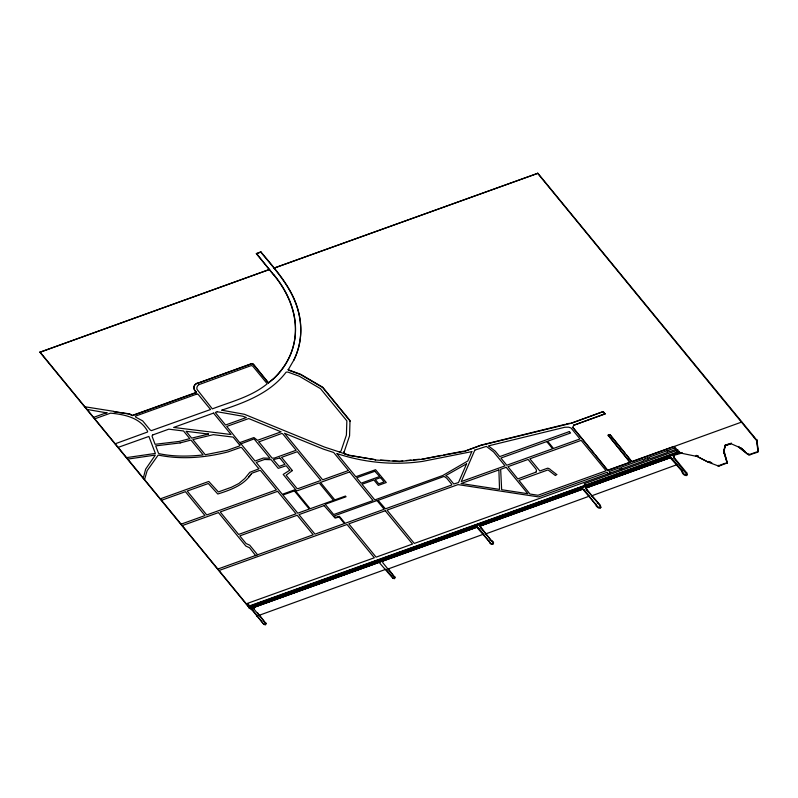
<?xml version="1.0" encoding="UTF-8"?>
<svg xmlns="http://www.w3.org/2000/svg" width="798" height="798" viewBox="0 0 798 798"><rect width="100%" height="100%" fill="white"/><g stroke="black" fill="none" stroke-linecap="round" stroke-linejoin="round"><path stroke-width="1.2" d="M682.19 452.526L681.332 453.214L697.113 456.476L708.285 462.182L718.818 466.142L727.138 463.01L723.806 452.286L725.372 444.985L723.766 451.568M727.178 462.441L727.227 461.882M727.138 463.01L724.065 450.85L723.966 452.945M253.225 605.961L253.185 606.64M479.997 524.805L581.662 488.167L479.957 525.244L582.171 488.645L479.947 525.483L480.027 524.456M585.782 486.451L585.742 487.698L670.17 457.324M687.048 474.82L674.26 458.391L673.442 454.95M288.806 369.903A2.693 1.905 14.7 0 0 289.435 370.192L300.676 374.292L322.731 387.23L350.003 420.506L349.574 435.798L344.128 451.967A2.693 1.905 14.7 0 0 345.165 454.112L345.235 453.813A2.693 1.905 14.7 0 1 344.207 451.668L344.128 451.967M570.44 423.439L603.298 411.559L571.986 423.08L480.835 445.434L464.546 451.289L421.683 459.319L399.1 461.513L375.289 460.007M194.044 386.431L193.924 387.299A8.09 5.716 14.7 0 0 195.261 390.821L195.829 391.908A1.077 0.758 14.7 0 1 195.54 392.945L132.318 415.658L129.515 414.162L113.785 411.658L129.595 413.863L132.398 415.369L195.61 392.646A1.077 0.758 14.7 0 0 195.909 391.609M723.916 451.01L724.993 445.374L724.893 446.172M669.043 456.536L672.225 458.66L681.981 470.571C681.322 473.034 684.275 475.927 686.679 475.568L686.839 473.014L674.4 457.833L673.432 455.508M681.981 470.571L683.846 473.972L685.851 475.099L687.088 474.71M251.48 473.553C244.038 485.364 230.393 490.012 217.784 494.022L208.318 483.518L187.181 491.059L206.742 514.939L276.427 489.892L260.657 470.65A1.077 0.758 14.7 0 0 259.48 470.501L252.048 473.164L248.687 476.985M39.9 352.247L269.564 269.445L39.9 352.247L249.315 607.867L249.465 607.318M106.862 412.885L87.072 409.444M195.829 391.908L195.261 390.821M197.096 383.459L251.33 363.689A1.616 1.147 14.7 0 1 253.545 364.297L268.507 382.96L253.465 364.586A1.616 1.147 14.7 0 0 251.25 363.988L197.096 383.459A8.09 5.716 14.7 0 0 194.273 385.913M268.507 382.96L273.923 378.511A129.485 91.401 14.7 0 0 274.023 275.28L256.348 253.704L260.846 251.819C275.649 269.774 292.268 287.679 298.292 310.811A134.882 95.211 14.7 0 1 293.754 360.227L288.198 369.803A2.693 1.905 14.7 0 0 289.355 370.491L300.597 374.591L322.661 387.529L350.332 421.404M293.674 360.526A134.882 95.211 14.7 0 0 298.213 311.11C292.188 287.968 275.569 270.073 260.766 252.118L260.846 251.819M274.023 275.28L256.427 253.415M239.939 442.571L253.934 437.543L257.495 440.326L281.086 431.848L248.727 418.551L226.742 426.451L240.747 443.947L254.073 438.89L269.953 458.271L263.33 458.042L255.051 461.015L240.826 443.648M258.672 468.616L241.654 447.588A1.616 1.147 14.7 0 0 240.258 447.548L228.148 451.868C205.744 457.673 181.914 459.768 159.111 455.229A1.616 1.147 14.7 0 0 158.104 455.209L147.151 470.65L144.548 479.588M288.068 369.664L288.278 369.504A2.693 1.905 14.7 0 0 288.527 369.713M182.243 525.603L218.443 512.595L245.844 546.051L249.515 547.737L255.729 555.707L257.574 554.78L249.704 545.174L246.093 543.558L239.799 535.877L297.195 515.249L313.205 534.79L257.574 554.78M248.427 606.789L248.577 606.241M582.141 488.755L479.957 525.812L480.835 527.897L491.598 541.024C496.506 544.615 490.201 546.161 489.164 541.543L476.815 527.279L250.432 608.635L249.146 607.926L680.086 452.486M249.584 607.507L249.894 608.585M249.804 607.857L249.295 607.378M249.914 608.355L476.625 526.909L250.173 608.495L249.804 607.607M249.146 607.926L250.991 606.769M253.305 606.819L253.983 609.064L265.774 623.447L265.564 624.864L263.909 624.445L250.422 607.966M251.939 609.842L251.56 608.804M253.185 606.979L378.731 562.061M253.255 607.617L379.25 562.241L378.791 561.842M253.614 608.475L253.764 607.916L253.983 609.064M256.946 615.946L257.086 615.398M257.046 616.076L257.195 615.517M259.021 615.208L257.724 612.894M263.909 624.445L252.088 609.283M265.774 623.447L259.27 614.779L259.121 615.328L386.033 569.223L392.217 576.774M339.27 451.917L324.527 447.079L244.388 414.272L221.625 410.192C245.355 402.362 270.442 392.935 286.043 372.267L286.123 372.227A2.693 1.905 14.7 0 1 288.447 372.277L299.31 376.237L320.467 388.646L346.861 420.865L346.402 435.08L341.105 450.74A2.693 1.905 14.7 0 1 339.29 451.917L349.205 455.498L375.579 459.748L349.275 455.199L345.474 453.952M399.1 461.513L402.741 460.865M378.172 561.792L378.322 561.243L253.195 606.44L476.167 526.411L249.405 608.066L476.386 526.77L476.845 527.169L382.142 561.303M378.601 561.982L378.033 561.114L392.845 578.271L394.511 578.69L394.711 577.273L382.93 562.889L382.102 560.376M379.22 562.351L378.751 561.433M382.023 560.176L382.172 559.627L382.023 560.705L382.172 559.857L475.907 526.171L382.142 559.967M382.102 561.203L382.132 560.535L476.137 526.52M421.683 459.319L441.354 455.349M392.845 578.271L392.995 577.722M394.711 577.273L388.107 568.475M464.546 451.289L480.915 445.134L564.844 424.416M537.662 173.366L273.904 268.158L537.662 173.366L756.733 440.775L757.033 440.047L758.1 451.099L757.641 452.207L748.953 454.96L738.818 447.119L730.978 443.688L724.943 445.563M476.386 526.77L475.618 526.042M476.895 527.318L476.386 526.381M478.102 528.216L477.034 526.76M478.66 528.725L478.251 527.658M480.446 527.269L480.107 525.553L479.967 526.141L582.58 489.274M480.835 527.897L480.586 526.71M483.688 534.131L387.958 569.034M485.892 533.333L485.753 533.892L589.443 496.117M489.164 541.543L478.81 528.166M491.598 541.024L480.985 527.338M566.131 423.938L569.672 423.299M608.734 434.541A1.077 0.758 14.7 0 0 608.445 435.568L630.111 462.411L607.777 470.441L572.784 427.329L593.832 453.015M605.064 413.713L573.732 425.244L604.984 414.012L603.298 411.559M581.892 488.516L479.987 525.034L479.987 525.702L582.39 488.905M582.081 488.595L581.373 488.037M677.103 464.616L591.508 495.887L591.647 495.329L600.256 505.144L600.864 507.069L600.216 508.306L598.44 507.977L596.395 506.281L595.278 503.967L582.141 488.376M583.857 490.201L582.789 488.755M584.415 490.72L584.006 489.653M585.722 487.139L669.582 456.905L585.712 487.478L669.821 457.214L681.841 471.129M670.859 457.543L585.732 488.137L585.772 487.019M600.714 507.618L599.587 504.984L586.6 489.892L586.34 488.705L590.949 494.471M586.6 489.892L586.739 489.334M630.111 462.411L608.445 435.568M741.701 422.042L631.876 461.783L610.211 434.94A1.077 0.758 14.7 0 0 609.532 434.521M595.278 503.967L584.565 490.162M597.612 503.339L597.752 502.78M607.777 470.441L595.388 454.92M608.445 473.653L414.302 543.428L387.02 510.122L458.012 484.605L538.58 496.905L607.268 472.216C607.527 475.079 612.126 473.433 609.034 471.578L619.477 467.828C619.846 470.551 623.677 469.174 620.804 467.349L642.929 459.399L644.106 460.845L621.981 468.785M631.876 461.783L626.52 454.85M669.303 456.775L585.752 486.8L669.582 456.905M670.31 457.813L670.45 457.254M671.517 458.7L671.667 458.152M672.076 459.219L672.225 458.66M673.352 455.578L673.492 454.76L680.026 452.416L679.806 453.254M673.293 456.067L673.492 454.76M673.372 456.596L673.522 456.047M673.861 457.763L674.001 457.204M674.26 458.391L674.4 457.833M677.702 452.257L676.375 450.641L677.702 452.257L249.964 606.241L585.443 485.683L584.196 483.768L678.14 450.002M686.689 473.563L686.839 473.014M696.225 455.319L696.026 456.137L697.113 456.476L697.302 455.738M698.37 456.117L698.13 456.925L708.285 462.182L708.474 461.444L711.696 462.75M717.961 466.032L718.17 465.364M719.008 465.404L718.818 466.142L719.058 465.404M723.866 452.955L724.165 452.207M731.168 442.95L730.978 443.688L725.183 445.723M726.489 463.399L726.689 462.66M727.327 461.872L726.848 463.269M748.025 453.663L747.796 454.471L738.818 447.119L739.018 446.381M754.349 437.873L754.489 437.314M750.16 454.89L750.389 454.142M756.733 440.775L756.923 440.037L757.99 451.099M757.771 451.389L757.671 452.177M757.91 451.848L756.833 440.785M143.301 478.072L145.645 469.144L155.321 455.079L127.75 459.099M573.812 424.945L572.705 427.628M268.587 382.661L273.993 378.212A129.485 91.401 14.7 0 0 274.103 274.981M600.704 507.488L597.862 506.979L595.418 503.418M256.348 253.704L260.766 252.118M93.585 417.384L106.942 412.586M94.763 418.82L110.533 413.155C124.308 414.421 139.67 417.514 147.151 430.511A2.693 1.905 14.7 0 1 147.55 432.017L115.211 443.778M118.154 447.379L148.877 436.436L155.371 453.424L126.543 457.623M160.318 498.85L208.777 481.453L218.373 491.947L231.49 487.229L238.871 483.488L244.806 478.471L249.834 472.296L258.303 469.054A1.077 0.758 14.7 0 0 258.751 468.326M161.495 500.286L185.415 491.688L204.976 515.568L181.056 524.166M217.834 569.054L255.809 555.418M219.021 570.5L347.05 524.486L374.332 557.782L246.303 603.797L247.749 603.547L250.841 607.318M607.857 470.142L630.191 462.122M631.956 461.483L673.741 446.471M610.211 473.014L620.664 469.264M249.754 605.812L679.537 451.369M378.292 561.353L253.195 606.3L253.235 607.188M673.293 455.508L681.332 453.214M479.977 525.373L582.171 488.645M585.742 487.369L669.831 457.144M670.44 457.463L585.712 487.807L586.201 489.264M479.997 526.032L582.61 489.154M585.762 488.027L670.27 457.653M725.332 445.164L728.833 443.907M720.035 465.124L725.492 463.159M751.347 453.872L756.664 451.957M443.808 454.89L463.399 451.219M406.312 460.526L411.06 460.057M413.444 459.828L419.379 459.249M679.826 453.154L680.814 453.194M380.546 460.057L389.244 460.596M392.965 460.835L399.18 461.214M84.887 406.771L113.944 411.369M393.813 578.121L394.91 577.932L394.86 576.715M708.464 461.563L711.676 462.87M697.302 455.858L698.32 456.306M250.243 608.365L251.42 609.363M264.048 623.886L265.714 624.305L265.914 622.889M740.803 447.848L743.487 450.042M740.803 447.967L745.292 451.648M491.738 540.475C496.655 544.056 490.351 545.613 489.304 540.984M756.873 440.227L537.732 173.076M674.38 446.501L679.886 453.224M603.218 411.858L604.984 414.012M610.211 434.94L624.964 452.955M39.98 351.948L248.507 606.5M727.178 462.062L723.896 451.528M723.846 451.708L724.005 452.396M608.365 435.868A1.077 0.758 14.7 0 1 608.655 434.83A1.077 0.758 14.7 0 1 610.131 435.229M195.181 391.12A8.09 5.716 14.7 0 1 193.844 387.599L194.343 385.614A8.09 5.716 14.7 0 1 197.176 383.16M239.789 445.174L239.789 445.304A1.616 1.147 14.7 0 1 239.081 446.112L227.131 450.371L205.276 454.74L192.857 439.578L213.325 434.661L233.176 437.105L239.789 445.174M258.911 441.863L272.148 458.162L274.462 458.052L296.158 450.252L282.851 434.002A1.077 0.758 14.7 0 0 281.375 433.603L258.911 441.863M378.092 500.326L385.434 508.825L451.279 485.164A1.077 0.758 14.7 0 0 451.568 484.127L446.7 478.182L444.107 476.416L378.092 500.326M749.073 454.212L748.883 454.95L749.142 454.222M466.581 463.808L458.491 482.571L453.773 483.977L448.267 477.304L445.763 475.598L466.581 463.808M471.827 451.618L467.798 460.985L442.76 475.508L374.821 499.927L362.003 484.266L373.923 479.987L378.342 485.384L386.292 482.521L375.569 469.713L355.818 476.725L336.806 453.523C364.327 462.7 394.172 465.533 422.91 461.334L471.827 451.618M474.81 450.122L461.254 481.583L505.014 465.872L493.583 451.917L486.371 446.381L474.81 450.122M535.937 472.177L517.782 478.91L507.957 466.68L528.096 459.439L535.628 468.635A4.898 3.461 14.7 0 1 535.937 472.177M198.852 384.656L198.213 385.175A8.09 5.716 14.7 0 0 197.016 389.384L212.338 408.875C231.051 401.723 251.43 396.746 267.22 383.788L252.956 366.372A1.616 1.147 14.7 0 0 250.742 365.763L198.852 384.656M292.397 470.571L286.133 475.229L296.736 488.176A1.077 0.758 14.7 0 0 298.213 488.576L320.886 480.436L297.335 451.688L281.574 457.354L292.397 470.571M152.797 434.93L152.627 435.05A2.693 1.905 14.7 0 0 152.219 436.686L155.091 444.306L179.191 441.424L189.794 438.631L183.53 430.98L168.817 429.164L152.797 434.93M556.745 474.531L555.348 475.518L548.396 470.182A2.284 1.616 14.7 0 0 547.837 469.972L518.939 480.356L529.932 494.032L537.972 495.259L606.091 470.78L581.173 440.366L529.862 458.81L539.847 470.98L547.568 468.207A3.382 2.394 14.7 0 1 548.655 468.466L549.632 468.965A3.382 2.394 14.7 0 1 550.391 469.653L556.745 474.531M289.804 470.192L283.19 474.431L295.559 489.533L282.312 494.291L256.228 462.451L264.507 459.478L271.13 459.718L278.243 468.346L286.183 465.773L289.804 470.192M196.787 394.082L135.461 416.127A2.135 1.506 14.7 0 0 135.8 417.194L142.702 420.895L149.805 429.553A2.693 1.905 14.7 0 0 151.49 430.601L210.572 409.514L198.263 394.481A1.077 0.758 14.7 0 0 196.787 394.082M213.515 413.105L173.635 427.439L231.061 434.521L213.515 413.105M217.256 411.758L215.28 412.466L225.555 425.015L246.313 417.554L242.861 416.227L217.256 411.758M180.149 442.92L155.68 445.873L158.463 453.144A1.616 1.147 14.7 0 0 159.49 453.753C173.774 456.745 188.687 456.526 203.161 454.95L190.971 440.067L180.149 442.92M279.809 457.992L273.325 459.608L279.16 466.371L285.006 464.336L279.809 457.992M277.604 491.329L220.208 511.957L238.622 534.441L296.018 513.812L277.604 491.329M348.457 470.521L322.651 479.798L284.527 433.264L323.529 449.164L333.684 452.496L348.457 470.521M294.382 490.89L282.901 495.009L297.784 513.184L309.265 509.054L294.382 490.89M296.148 490.251L295.27 490.571L310.153 508.735L333.484 500.346L319.19 482.9L297.624 490.65A1.077 0.758 14.7 0 1 296.148 490.251M349.634 471.957L320.517 482.421L334.811 499.877L345.464 496.047L346.053 496.765L325.185 504.266L333.704 514.52L373.055 500.555L349.634 471.957M374.801 471.299L356.696 477.803L361.115 483.189L379.658 476.526L374.861 471.279M380.546 477.603L375.25 479.508L378.781 483.827L384.077 481.922L380.546 477.603M324.008 505.613L298.961 514.62L314.971 534.151L344.457 523.558L339.06 517.034L335.12 518.121L324.068 505.603M376.995 500.536L334.172 515.927L335.539 517.423L339.32 516.266L345.115 523.318L384.167 509.284L376.995 500.536M569.393 431.568L499.708 456.616L495.189 451.099L488.885 446.252A2.544 1.796 14.7 0 1 488.546 445.853L564.844 427.249L568.635 427.179L571.019 427.967L579.996 438.93L553.503 448.446L547.618 441.254L570.58 433.005L569.393 431.568M546.73 441.573L500.885 458.052L506.78 465.244L552.625 448.765L546.73 441.573M385.254 510.75L348.816 523.847L376.097 557.154L412.536 544.056L385.254 510.75M498.89 469.932L461.084 483.528L499.528 489.393L498.89 469.932M506.191 467.319L500.655 469.304L501.653 489.713L527.807 493.713L506.191 467.319M647.557 457.733L644.245 458.93L645.422 460.366L648.734 459.179L647.557 457.733M667.038 450.73L648.884 457.264L650.061 458.7L668.225 452.177L667.038 450.73M674.31 448.127L668.365 450.262L669.542 451.698L675.487 449.563L674.31 448.127M208.567 434.072L191.67 438.132L186.074 431.299L208.567 434.072"/></g></svg>
